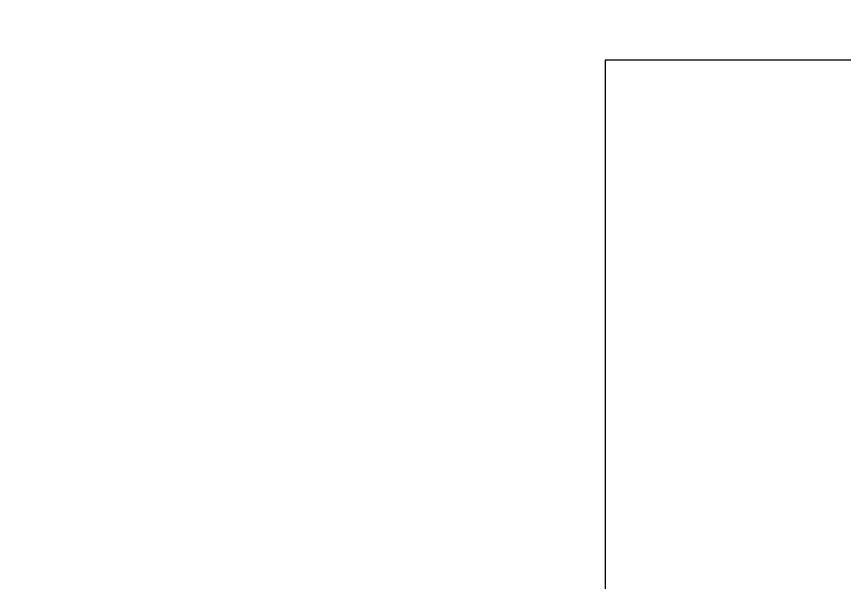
# Model space of a CAD drawing. Header units: millimetres. Extents: x -8689834 to 9420486, y 0 to 166066.
# Drawn here: x -343928 to -334153, y 26136 to 32812 of the extents above; entities that cross this region are included whole.
import ezdxf
from ezdxf import colors
from ezdxf.entities.mleader import LeaderData, LeaderLine
from ezdxf.math import Vec2, Vec3

# ---------------------------------------------------------------- set-up
doc = ezdxf.new("R2010")
doc.units = ezdxf.units.MM
doc.header["$MEASUREMENT"] = 0
doc.layers.get('0').update_dxf_attribs({"color": 250, "lineweight": 9})
doc.layers.add('АР_Отметки', color=250, linetype='Continuous', lineweight=15)
doc.layers.add('АР_Размеры', color=175, linetype='Continuous', lineweight=9)
doc.styles.add('ISOCPEUR', font='isocpeur.ttf', dxfattribs={"width": 0.7})

# ---------------------------------------------------------------- blocks, each defined once
blk = doc.blocks.new('_DotSmall')
at = {"color": 0, "linetype": 'ByBlock', "const_width": 0.5}
blk.add_lwpolyline([(-0.0625, 0, 1), (0.0625, 0, 1)], format="xyb", close=True, dxfattribs=at)

msp = doc.modelspace()

# ---------------------------------------------------------------- linework, layer by layer
at = {"layer": 'АР_Размеры', "lineweight": 13, "ltscale": 500}
msp.add_lwpolyline([(-336978.1, 12008.21), (-297885.44, 12008.21), (-297885.44, 32297.05), (-336978.1, 32297.05)], close=True, dxfattribs=at)

# ---------------------------------------------------------------- leaders
at = {"layer": 'АР_Отметки'}
ml = msp.add_multileader_mtext('Standard', dxfattribs=at)
ml.set_content('{\\W0.8;-2,250}', color=256, style='ISOCPEUR')
ml.set_leader_properties(color=256, linetype='Continuous', lineweight=-1)
ml.set_arrow_properties(name='DOTSMALL')
ml.build(insert=Vec2(0, 0))
ml.multileader.update_dxf_attribs({"has_text_frame": 1, "text_left_attachment_type": 4, "text_right_attachment_type": 4, "dogleg_length": 100, "arrow_head_size": 180})
ctx = ml.context
ctx.base_point, ctx.char_height, ctx.arrow_head_size, ctx.landing_gap_size, ctx.plane_origin = Vec3(-336127.5, 116985.86, 0), 250, 180, 50, Vec3(-337173.96, 115928.76, 0)
ctx.left_attachment, ctx.right_attachment = 4, 4
notes = []
notes.append((ctx, [(0, (0, 0, 0), (0, 0), (1, 0), 1, [])]))
ctx.mtext.insert, ctx.mtext.width, ctx.mtext.defined_height, ctx.mtext.line_spacing_style, ctx.mtext.flow_direction = Vec3(-336077.5, 117319.19, 0), 769.989, 343.89, 2, 5
ml = msp.add_multileader_mtext('Standard', dxfattribs=at)
ml.set_content('{\\W0.8;-2,500}', color=256, style='ISOCPEUR')
ml.set_leader_properties(color=256, linetype='Continuous', lineweight=-1)
ml.set_arrow_properties(name='DOTSMALL')
ml.build(insert=Vec2(0, 0))
ml.multileader.update_dxf_attribs({"has_text_frame": 1, "text_left_attachment_type": 4, "text_right_attachment_type": 4, "dogleg_length": 100, "arrow_head_size": 180})
ctx = ml.context
ctx.base_point, ctx.char_height, ctx.arrow_head_size, ctx.landing_gap_size, ctx.plane_origin = Vec3(-348917.1, 102167.8), 250, 180, 50, Vec3(-348638.57, 101601.28)
ctx.left_attachment, ctx.right_attachment = 4, 4
notes.append((ctx, [(0, (0, 0, 0), (0, 0), (1, 0), 1, [])]))
ctx.mtext.insert, ctx.mtext.width, ctx.mtext.line_spacing_style, ctx.mtext.flow_direction = Vec3(-348867.1, 102501.13), 749.6898, 2, 5
ml = msp.add_multileader_mtext('Standard', dxfattribs=at)
ml.set_content('{\\W0.8;-2,400}', color=256, style='ISOCPEUR')
ml.set_leader_properties(color=256, linetype='Continuous', lineweight=-1)
ml.set_arrow_properties(name='DOTSMALL')
ml.build(insert=Vec2(0, 0))
ml.multileader.update_dxf_attribs({"has_text_frame": 1, "text_left_attachment_type": 4, "text_right_attachment_type": 4, "dogleg_length": 100, "arrow_head_size": 180})
ctx = ml.context
ctx.base_point, ctx.char_height, ctx.arrow_head_size, ctx.landing_gap_size, ctx.plane_origin = Vec3(-345559.57, 101933.6), 250, 180, 50, Vec3(-345640.96, 100655.48)
ctx.left_attachment, ctx.right_attachment = 4, 4
notes.append((ctx, [(0, (0, 0, 0), (0, 0), (1, 0), 1, [])]))
ctx.mtext.insert, ctx.mtext.width, ctx.mtext.defined_height, ctx.mtext.line_spacing_style, ctx.mtext.flow_direction = Vec3(-345509.57, 102266.93), 769.989, 343.89, 2, 5
ml = msp.add_multileader_mtext('Standard', dxfattribs=at)
ml.set_content('{\\W0.8;-2,550}', color=256, style='ISOCPEUR')
ml.set_leader_properties(color=256, linetype='Continuous', lineweight=-1)
ml.set_arrow_properties(name='DOTSMALL')
ml.build(insert=Vec2(0, 0))
ml.multileader.update_dxf_attribs({"has_text_frame": 1, "text_left_attachment_type": 4, "text_right_attachment_type": 4, "dogleg_length": 100, "arrow_head_size": 180})
ctx = ml.context
ctx.base_point, ctx.char_height, ctx.arrow_head_size, ctx.landing_gap_size, ctx.plane_origin = Vec3(-342033.25, 92368.05), 250, 180, 50, Vec3(-342114.65, 91100.49)
ctx.left_attachment, ctx.right_attachment = 4, 4
notes.append((ctx, [(0, (0, 0, 0), (0, 0), (1, 0), 1, [])]))
ctx.mtext.insert, ctx.mtext.width, ctx.mtext.line_spacing_style, ctx.mtext.flow_direction = Vec3(-341983.25, 92701.39), 852.697, 2, 5
for ctx, leaders in notes:
    for number, flags, end, landing, length, lines in leaders:
        leader = LeaderData()
        leader.index, (leader.has_last_leader_line, leader.has_dogleg_vector, leader.attachment_direction) = number, flags
        leader.last_leader_point, leader.dogleg_vector, leader.dogleg_length = Vec3(end), Vec3(landing), length
        for number, points, colour, breaks in lines:
            line = LeaderLine()
            line.index, line.vertices, line.color, line.breaks = number, Vec3.list(points), colors.encode_raw_color(colour), breaks
            leader.lines.append(line)
        ctx.leaders.append(leader)

doc.saveas('drawing.dxf')
